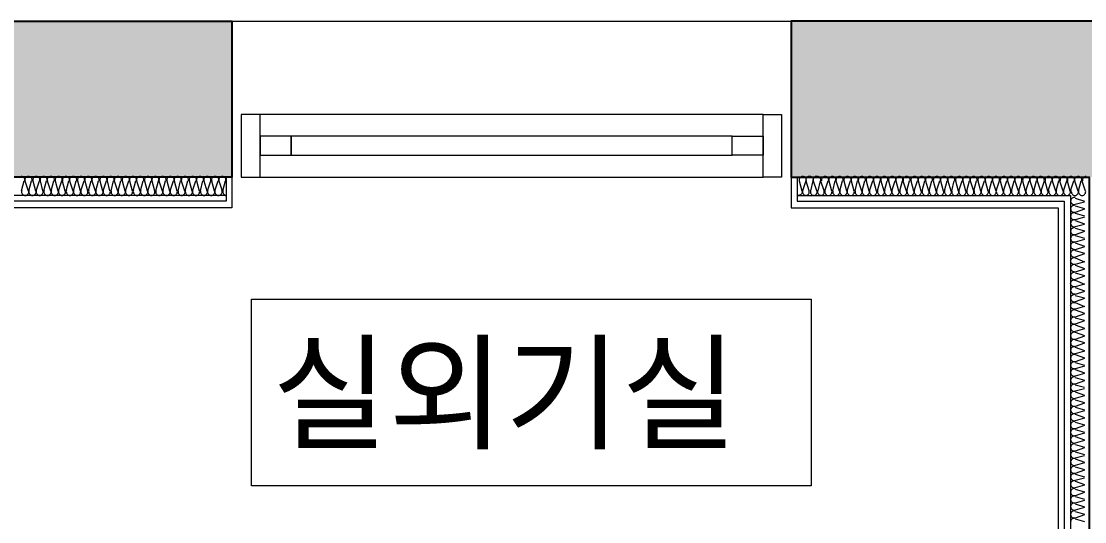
# Model space of a CAD drawing. Header units: millimetres. Extents: x 906 to 41302, y 848 to 28850.
# Drawn here: x 18460 to 20172, y 18421 to 19227 of the extents above; entities that cross this region are included whole.
import ezdxf

# ---------------------------------------------------------------- set-up
doc = ezdxf.new("R2010")
doc.units = ezdxf.units.MM
for name, color, linetype in [('PDF_A-FLOR-ROOM-IDEN', 7, 'Continuous'), ('PDF_X-단위세대$및$주동평면도$A-FIN-INSL', 7, 'Continuous'), ('PDF_X-단위세대$및$주동평면도$A-FLOR-FLIN-TYP', 7, 'Continuous'), ('PDF_X-단위세대$및$주동평면도$A-ST-AXIS-CEN', 7, 'Continuous'), ('PDF_X-단위세대$및$주동평면도$A-ST-CONC', 7, 'Continuous'), ('PDF_X-단위세대$및$주동평면도$A-WALL-DRY', 7, 'Continuous'), ('PDF_X-단위세대$및$주동평면도$A-WIN', 7, 'Continuous'), ('PDF_문자', 7, 'Continuous')]:
    doc.layers.add(name, color=color, linetype=linetype)
doc.layers.add('PDF_X-단위세대$및$주동평면도$A-FIN-INSL-HAT', color=7, linetype='Continuous', true_color=0x666666)
doc.layers.add('PDF_X-단위세대$및$주동평면도$S-ST-CONC-PAT1', color=7, linetype='Continuous', true_color=0xb7b7b7)
doc.styles.add('PDF Arial', font='arial.ttf')

msp = doc.modelspace()

# ---------------------------------------------------------------- linework, layer by layer
at = {"layer": 'PDF_A-FLOR-ROOM-IDEN', "lineweight": 13}
msp.add_lwpolyline([(18830.9, 18478.5), (18830.9, 18779.1), (19731.6, 18779.1), (19731.6, 18478.5)], close=True, dxfattribs=at)
at = {"layer": 'PDF_X-단위세대$및$주동평면도$A-FIN-INSL', "lineweight": 5}
for points in [[(18789.7, 18946.3), (18389.6, 18946.3)], [(19709.4, 18946.3), (20149.6, 18946.3), (20149.6, 17556.7)]]:
    msp.add_lwpolyline(points, dxfattribs=at)
at = {"layer": 'PDF_X-단위세대$및$주동평면도$A-FIN-INSL-HAT', "lineweight": 9}
msp.add_lwpolyline([(19746.4, 18969.6), (19742.4, 18953.8, 0.501821), (19748, 18946.3, 0.501821), (19752.7, 18953.7), (19747.2, 18969.5, 0.501821), (19741.6, 18977, 0.501821), (19734.8, 18969.6), (19730.8, 18953.8, 0.501821), (19736.3, 18946.3, 0.501821), (19741.1, 18953.7), (19735.6, 18969.5, 0.501821), (19730, 18977, 0.501821), (19723.1, 18969.6), (19718.1, 18953.8, 0.501821), (19723.6, 18946.3, 0.501821), (19728.4, 18953.7), (19723.9, 18969.5, 0.501821), (19718.3, 18977, 0.501821), (19712.5, 18969.6), (19716.8, 18953.7, -0.501821), (19712, 18946.3, -0.091893), (19709.9, 18946.7)], format="xyb", dxfattribs=at)
for points in [[(18460.5, 18953.7), (18464.8, 18969.6)], [(18465.8, 18969.6), (18471.1, 18953.7)], [(18472.2, 18953.7), (18476.4, 18969.6)], [(18478.5, 18969.6), (18482.7, 18953.7)], [(18483.8, 18953.7), (18489.1, 18969.6)], [(18490.2, 18969.6), (18494.4, 18953.7)], [(18496.5, 18953.7), (18500.7, 18969.6)], [(18501.8, 18969.6), (18507.1, 18953.7)], [(18508.1, 18953.7), (18512.4, 18969.6)], [(18514.5, 18969.6), (18518.7, 18953.7)], [(18519.8, 18953.7), (18525.1, 18969.6)], [(18526.1, 18969.6), (18530.4, 18953.7)], [(18532.5, 18953.7), (18536.7, 18969.6)], [(18537.8, 18969.6), (18543.1, 18953.7)], [(18544.1, 18953.7), (18548.4, 18969.6)], [(18550.5, 18969.6), (18554.7, 18953.7)], [(18555.8, 18953.7), (18561.1, 18969.6)], [(18562.1, 18969.6), (18566.4, 18953.7)], [(18568.5, 18953.7), (18572.7, 18969.6)], [(18573.8, 18969.6), (18579.1, 18953.7)], [(18580.1, 18953.7), (18584.3, 18969.6)], [(18586.5, 18969.6), (18590.7, 18953.7)], [(18591.8, 18953.7), (18597, 18969.6)], [(18598.1, 18969.6), (18602.3, 18953.7)], [(18604.5, 18953.7), (18608.7, 18969.6)], [(18609.7, 18969.6), (18615, 18953.7)], [(18616.1, 18953.7), (18620.3, 18969.6)], [(18622.4, 18969.6), (18626.7, 18953.7)], [(18627.7, 18953.7), (18633, 18969.6)], [(18634.1, 18969.6), (18638.3, 18953.7)], [(18640.4, 18953.7), (18644.7, 18969.6)], [(18645.7, 18969.6), (18651, 18953.7)], [(18652.1, 18953.7), (18656.3, 18969.6)], [(18658.4, 18969.6), (18662.7, 18953.7)], [(18663.7, 18953.7), (18669, 18969.6)], [(18670.1, 18969.6), (18674.3, 18953.7)], [(18676.4, 18953.7), (18680.7, 18969.6)], [(18681.7, 18969.6), (18687, 18953.7)], [(18688.1, 18953.7), (18692.3, 18969.6)], [(18694.4, 18969.6), (18698.6, 18953.7)], [(18699.7, 18953.7), (18705, 18969.6)], [(18706.1, 18969.6), (18710.3, 18953.7)], [(18712.4, 18953.7), (18716.6, 18969.6)], [(18717.7, 18969.6), (18723, 18953.7)], [(18724, 18953.7), (18728.3, 18969.6)], [(18730.4, 18969.6), (18734.6, 18953.7)], [(18735.7, 18953.7), (18741, 18969.6)], [(18742, 18969.6), (18746.3, 18953.7)], [(18748.4, 18953.7), (18752.6, 18969.6)], [(18753.7, 18969.6), (18759, 18953.7)], [(18760, 18953.7), (18765.3, 18969.6)], [(18766.4, 18969.6), (18770.6, 18953.7)], [(18771.7, 18953.7), (18777, 18969.6)], [(18778, 18969.6), (18783.3, 18953.7)], [(18784.4, 18953.7), (18788.6, 18969.6)], [(19753.8, 18953.7), (19759.1, 18969.6)], [(19760.2, 18969.6), (19764.4, 18953.7)], [(19766.5, 18953.7), (19770.7, 18969.6)], [(19771.8, 18969.6), (19777.1, 18953.7)], [(19778.1, 18953.7), (19782.4, 18969.6)], [(19784.5, 18969.6), (19788.7, 18953.7)], [(19789.8, 18953.7), (19795.1, 18969.6)], [(19796.1, 18969.6), (19800.4, 18953.7)], [(19802.5, 18953.7), (19806.7, 18969.6)], [(19807.8, 18969.6), (19813.1, 18953.7)], [(19814.1, 18953.7), (19818.4, 18969.6)], [(19820.5, 18969.6), (19824.7, 18953.7)], [(19825.8, 18953.7), (19831.1, 18969.6)], [(19832.1, 18969.6), (19836.4, 18953.7)], [(19838.5, 18953.7), (19842.7, 18969.6)], [(19843.8, 18969.6), (19849.1, 18953.7)], [(19850.1, 18953.7), (19854.3, 18969.6)], [(19856.5, 18969.6), (19860.7, 18953.7)], [(19861.8, 18953.7), (19867, 18969.6)], [(19868.1, 18969.6), (19872.3, 18953.7)], [(19874.5, 18953.7), (19878.7, 18969.6)], [(19879.7, 18969.6), (19885, 18953.7)], [(19886.1, 18953.7), (19890.3, 18969.6)], [(19892.4, 18969.6), (19896.7, 18953.7)], [(19897.7, 18953.7), (19903, 18969.6)], [(19904.1, 18969.6), (19908.3, 18953.7)], [(19910.4, 18953.7), (19914.7, 18969.6)], [(19915.7, 18969.6), (19921, 18953.7)], [(19922.1, 18953.7), (19926.3, 18969.6)], [(19928.4, 18969.6), (19932.7, 18953.7)], [(19933.7, 18953.7), (19939, 18969.6)], [(19940.1, 18969.6), (19944.3, 18953.7)], [(19946.4, 18953.7), (19950.7, 18969.6)], [(19951.7, 18969.6), (19957, 18953.7)], [(19958.1, 18953.7), (19962.3, 18969.6)], [(19964.4, 18969.6), (19968.6, 18953.7)], [(19969.7, 18953.7), (19975, 18969.6)], [(19976.1, 18969.6), (19980.3, 18953.7)], [(19982.4, 18953.7), (19986.6, 18969.6)], [(19987.7, 18969.6), (19993, 18953.7)], [(19994, 18953.7), (19998.3, 18969.6)], [(20000.4, 18969.6), (20004.6, 18953.7)], [(20005.7, 18953.7), (20011, 18969.6)], [(20012, 18969.6), (20016.3, 18953.7)], [(20018.4, 18953.7), (20022.6, 18969.6)], [(20023.7, 18969.6), (20029, 18953.7)], [(20030, 18953.7), (20035.3, 18969.6)], [(20036.4, 18969.6), (20040.6, 18953.7)], [(20041.7, 18953.7), (20047, 18969.6)], [(20048, 18969.6), (20053.3, 18953.7)], [(20054.4, 18953.7), (20058.6, 18969.6)], [(20059.7, 18969.6), (20065, 18953.7)], [(20066, 18953.7), (20071.3, 18969.6)], [(20072.4, 18969.6), (20076.6, 18953.7)], [(20077.7, 18953.7), (20082.9, 18969.6)], [(20084, 18969.6), (20089.3, 18953.7)], [(20090.4, 18953.7), (20094.6, 18969.6)], [(20095.6, 18969.6), (20100.9, 18953.7)], [(20102, 18953.7), (20107.3, 18969.6)], [(20108.3, 18969.6), (20112.6, 18953.7)], [(20113.6, 18953.7), (20118.9, 18969.6)], [(20120, 18969.6), (20125.3, 18953.7)], [(20126.3, 18953.7), (20130.6, 18969.6)], [(20131.6, 18969.6), (20136.9, 18953.7)], [(20138, 18953.7), (20143.3, 18969.6)], [(20144.3, 18969.6), (20148.6, 18953.7)], [(20149.6, 18953.7), (20154.9, 18969.6)], [(20156, 18969.6), (20161.3, 18953.7)], [(20162.3, 18953.7), (20166.6, 18969.6)], [(20167.6, 18969.6), (20172.9, 18953.7)], [(18789.7, 18946.3), (18789.7, 18946.3)], [(20157, 18942.1), (20171.8, 18936.8)], [(20171.8, 18935.7), (20157, 18931.5)], [(20157, 18929.4), (20171.8, 18925.1)], [(20171.8, 18924.1), (20157, 18918.8)], [(20157, 18917.7), (20171.8, 18913.5)], [(20171.8, 18911.4), (20157, 18907.1)], [(20157, 18906.1), (20171.8, 18900.8)], [(20171.8, 18899.7), (20157, 18895.5)], [(20157, 18893.4), (20171.8, 18889.1)], [(20171.8, 18888.1), (20157, 18882.8)], [(20157, 18881.7), (20171.8, 18877.5)], [(20171.8, 18875.4), (20157, 18871.2)], [(20157, 18870.1), (20171.8, 18864.8)], [(20171.8, 18863.7), (20157, 18858.5)], [(20157, 18857.4), (20171.8, 18853.2)], [(20171.8, 18852.1), (20157, 18846.8)], [(20157, 18834.1), (20171.8, 18828.8)], [(20171.8, 18827.8), (20157, 18822.5)], [(20157, 18821.4), (20171.8, 18817.2)], [(20171.8, 18816.1), (20157, 18810.8)], [(20157, 18798.1), (20171.8, 18792.8)], [(20171.8, 18791.8), (20157, 18786.5)], [(20157, 18785.4), (20171.8, 18781.2)], [(20171.8, 18780.1), (20157, 18774.8)], [(20157, 18762.1), (20171.8, 18756.9)], [(20171.8, 18755.8), (20157, 18750.5)], [(20157, 18749.4), (20171.8, 18745.2)], [(20171.8, 18744.2), (20157, 18738.9)], [(20157, 18737.8), (20171.8, 18732.5)], [(20171.8, 18731.5), (20157, 18727.2)], [(20157, 18726.2), (20171.8, 18720.9)], [(20171.8, 18719.8), (20157, 18714.5)], [(20157, 18713.5), (20171.8, 18709.2)], [(20171.8, 18708.2), (20157, 18702.9)], [(20157, 18701.8), (20171.8, 18696.5)], [(20171.8, 18695.5), (20157, 18691.2)], [(20157, 18690.2), (20171.8, 18684.9)], [(20171.8, 18683.8), (20157, 18678.5)], [(20157, 18677.5), (20171.8, 18673.2)], [(20171.8, 18671.1), (20157, 18666.9)], [(20157, 18665.8), (20171.8, 18660.5)], [(20171.8, 18659.5), (20157, 18655.3)], [(20157, 18653.1), (20171.8, 18648.9)], [(20171.8, 18647.8), (20157, 18642.6)], [(20157, 18641.5), (20171.8, 18637.3)], [(20171.8, 18635.1), (20157, 18630.9)], [(20157, 18629.9), (20171.8, 18624.6)], [(20171.8, 18623.5), (20157, 18619.3)], [(20157, 18617.2), (20171.8, 18612.9)], [(20171.8, 18611.9), (20157, 18606.6)], [(20157, 18605.5), (20171.8, 18601.3)], [(20171.8, 18599.2), (20157, 18594.9)], [(20157, 18593.9), (20171.8, 18588.6)], [(20171.8, 18587.5), (20157, 18583.3)], [(20157, 18581.2), (20171.8, 18576.9)], [(20171.8, 18575.9), (20157, 18570.6)], [(20157, 18569.5), (20171.8, 18565.3)], [(20171.8, 18563.2), (20157, 18558.9)], [(20157, 18557.9), (20171.8, 18552.6)], [(20171.8, 18551.5), (20157, 18547.3)], [(20157, 18545.2), (20171.8, 18541)], [(20171.8, 18539.9), (20157, 18534.6)], [(20157, 18533.5), (20171.8, 18529.3)], [(20171.8, 18527.2), (20157, 18523)], [(20157, 18521.9), (20171.8, 18516.6)], [(20171.8, 18515.6), (20157, 18511.3)], [(20157, 18509.2), (20171.8, 18505)], [(20171.8, 18503.9), (20157, 18498.6)], [(20157, 18497.6), (20171.8, 18493.3)], [(20171.8, 18491.2), (20157, 18487)], [(20157, 18485.9), (20171.8, 18480.6)], [(20171.8, 18479.6), (20157, 18475.3)], [(20157, 18473.2), (20171.8, 18469)], [(20171.8, 18467.9), (20157, 18462.6)], [(20157, 18461.6), (20171.8, 18457.3)], [(20171.8, 18455.2), (20157, 18451)], [(20157, 18449.9), (20171.8, 18444.6)], [(20171.8, 18443.6), (20157, 18439.4)], [(20157, 18437.2), (20171.8, 18433)], [(20171.8, 18431.9), (20157, 18426.7)], [(20157, 18425.6), (20171.8, 18421.4)]]:
    msp.add_lwpolyline(points, dxfattribs=at)
for points in [[(20149.6, 18841, -0.501821), (20157, 18845.8), (20171.8, 18839.4), (20157, 18835.2, -0.501821)], [(20149.6, 18805, -0.501821), (20157, 18809.8), (20171.8, 18803.4), (20157, 18799.2, -0.501821)], [(20149.6, 18769, -0.501821), (20157, 18773.8), (20171.8, 18767.4), (20157, 18763.2, -0.501821)]]:
    msp.add_lwpolyline(points, format="xyb", close=True, dxfattribs=at)
for centre, radius, start, end in [((18460, 18971.2), 5.81, 343.4055, 89.9994), ((18471.6, 18971.2), 5.82, 90.0006, 196.5945), ((18471.6, 18971.2), 5.81, 343.4055, 89.9994), ((18484.3, 18971.2), 5.82, 90.0006, 196.5945), ((18484.3, 18971.2), 5.81, 343.4055, 89.9994), ((18496, 18971.2), 5.82, 90.0006, 196.5945), ((18496, 18971.2), 5.81, 343.4055, 89.9994), ((18507.6, 18971.2), 5.82, 90.0006, 196.5945), ((18507.6, 18971.2), 5.81, 343.4055, 89.9994), ((18520.3, 18971.2), 5.82, 90.0006, 196.5945), ((18520.3, 18971.2), 5.81, 343.4055, 89.9994), ((18532, 18971.2), 5.82, 90.0006, 196.5945), ((18532, 18971.2), 5.81, 343.4055, 89.9994), ((18543.6, 18971.2), 5.82, 90.0006, 196.5945), ((18543.6, 18971.2), 5.81, 343.4055, 89.9994), ((18556.3, 18971.2), 5.82, 90.0006, 196.5945), ((18556.3, 18971.2), 5.81, 343.4055, 89.9994), ((18567.9, 18971.2), 5.82, 90.0006, 196.5945), ((18567.9, 18971.2), 5.81, 343.4055, 89.9994), ((18579.6, 18971.2), 5.82, 90.0006, 196.5945), ((18579.6, 18971.2), 5.81, 343.4055, 89.9994), ((18592.3, 18971.2), 5.82, 90.0006, 196.5945), ((18592.3, 18971.2), 5.81, 343.4055, 89.9994), ((18603.9, 18971.2), 5.82, 90.0006, 196.5945), ((18603.9, 18971.2), 5.81, 343.4055, 89.9994), ((18615.6, 18971.2), 5.82, 90.0006, 196.5945), ((18615.6, 18971.2), 5.81, 343.4055, 89.9994), ((18628.3, 18971.2), 5.82, 90.0006, 196.5945), ((18628.3, 18971.2), 5.81, 343.4055, 89.9994), ((18639.9, 18971.2), 5.82, 90.0006, 196.5945), ((18639.9, 18971.2), 5.81, 343.4055, 89.9994), ((18651.5, 18971.2), 5.82, 90.0006, 196.5945), ((18651.6, 18971.2), 5.81, 343.4055, 89.9994), ((18664.2, 18971.2), 5.82, 90.0006, 196.5945), ((18664.3, 18971.2), 5.81, 343.4055, 89.9994), ((18675.9, 18971.2), 5.82, 90.0006, 196.5945), ((18675.9, 18971.2), 5.81, 343.4055, 89.9994), ((18687.5, 18971.2), 5.82, 90.0006, 196.5945), ((18687.5, 18971.2), 5.81, 343.4055, 89.9994), ((18700.2, 18971.2), 5.82, 90.0006, 196.5945), ((18700.2, 18971.2), 5.81, 343.4055, 89.9994), ((18711.9, 18971.2), 5.82, 90.0006, 196.5945), ((18711.9, 18971.2), 5.81, 343.4055, 89.9994), ((18723.5, 18971.2), 5.82, 90.0006, 196.5945), ((18723.5, 18971.2), 5.81, 343.4055, 89.9994), ((18736.2, 18971.2), 5.82, 90.0006, 196.5945), ((18736.2, 18971.2), 5.81, 343.4055, 89.9994), ((18747.9, 18971.2), 5.82, 90.0006, 196.5945), ((18747.9, 18971.2), 5.81, 343.4055, 89.9994), ((18759.5, 18971.2), 5.82, 90.0006, 196.5945), ((18759.5, 18971.2), 5.81, 343.4055, 89.9994), ((18772.2, 18971.2), 5.82, 90.0006, 196.5945), ((18772.2, 18971.2), 5.81, 343.4055, 89.9994), ((18783.8, 18971.2), 5.82, 90.0006, 196.5945), ((18783.8, 18971.2), 5.81, 343.4055, 89.9994), ((19754.3, 18971.2), 5.82, 90.0006, 196.5945), ((19754.3, 18971.2), 5.81, 343.4055, 89.9994), ((19766, 18971.2), 5.82, 90.0006, 196.5945), ((19766, 18971.2), 5.81, 343.4055, 89.9994), ((19777.6, 18971.2), 5.82, 90.0006, 196.5945), ((19777.6, 18971.2), 5.81, 343.4055, 89.9994), ((19790.3, 18971.2), 5.82, 90.0006, 196.5945), ((19790.3, 18971.2), 5.81, 343.4055, 89.9994), ((19802, 18971.2), 5.82, 90.0006, 196.5945), ((19802, 18971.2), 5.81, 343.4055, 89.9994), ((19813.6, 18971.2), 5.82, 90.0006, 196.5945), ((19813.6, 18971.2), 5.81, 343.4055, 89.9994), ((19826.3, 18971.2), 5.82, 90.0006, 196.5945), ((19826.3, 18971.2), 5.81, 343.4055, 89.9994), ((19837.9, 18971.2), 5.82, 90.0006, 196.5945), ((19837.9, 18971.2), 5.81, 343.4055, 89.9994), ((19849.6, 18971.2), 5.82, 90.0006, 196.5945), ((19849.6, 18971.2), 5.81, 343.4055, 89.9994), ((19862.3, 18971.2), 5.82, 90.0006, 196.5945), ((19862.3, 18971.2), 5.81, 343.4055, 89.9994), ((19873.9, 18971.2), 5.82, 90.0006, 196.5945), ((19873.9, 18971.2), 5.81, 343.4055, 89.9994), ((19885.6, 18971.2), 5.82, 90.0006, 196.5945), ((19885.6, 18971.2), 5.81, 343.4055, 89.9994), ((19898.3, 18971.2), 5.82, 90.0006, 196.5945), ((19898.3, 18971.2), 5.81, 343.4055, 89.9994), ((19909.9, 18971.2), 5.82, 90.0006, 196.5945), ((19909.9, 18971.2), 5.81, 343.4055, 89.9994), ((19921.6, 18971.2), 5.82, 90.0006, 196.5945), ((19921.6, 18971.2), 5.81, 343.4055, 89.9994), ((19934.3, 18971.2), 5.82, 90.0006, 196.5945), ((19934.3, 18971.2), 5.81, 343.4055, 89.9994), ((19945.9, 18971.2), 5.82, 90.0006, 196.5945), ((19945.9, 18971.2), 5.81, 343.4055, 89.9994), ((19957.5, 18971.2), 5.82, 90.0006, 196.5945), ((19957.5, 18971.2), 5.81, 343.4055, 89.9994), ((19970.2, 18971.2), 5.82, 90.0006, 196.5945), ((19970.2, 18971.2), 5.81, 343.4055, 89.9994), ((19981.9, 18971.2), 5.82, 90.0006, 196.5945), ((19981.9, 18971.2), 5.81, 343.4055, 89.9994), ((19993.5, 18971.2), 5.82, 90.0006, 196.5945), ((19993.5, 18971.2), 5.81, 343.4055, 89.9994), ((20006.2, 18971.2), 5.82, 90.0006, 196.5945), ((20006.2, 18971.2), 5.81, 343.4055, 89.9994), ((20017.9, 18971.2), 5.82, 90.0006, 196.5945), ((20017.9, 18971.2), 5.81, 343.4055, 89.9994), ((20029.5, 18971.2), 5.82, 90.0006, 196.5945), ((20029.5, 18971.2), 5.81, 343.4055, 89.9994), ((20042.2, 18971.2), 5.82, 90.0006, 196.5945), ((20042.2, 18971.2), 5.81, 343.4055, 89.9994), ((20053.8, 18971.2), 5.82, 90.0006, 196.5945), ((20053.9, 18971.2), 5.81, 343.4055, 89.9994), ((20065.5, 18971.2), 5.82, 90.0006, 196.5945), ((20065.5, 18971.2), 5.81, 343.4055, 89.9994), ((20078.2, 18971.2), 5.82, 90.0006, 196.5945), ((20078.2, 18971.2), 5.81, 343.4055, 89.9994), ((20089.8, 18971.2), 5.82, 90.0006, 196.5945), ((20089.8, 18971.2), 5.81, 343.4055, 89.9994), ((20101.5, 18971.2), 5.82, 90.0006, 196.5945), ((20101.5, 18971.2), 5.81, 343.4055, 89.9994), ((20114.2, 18971.2), 5.82, 90.0006, 196.5945), ((20114.2, 18971.2), 5.81, 343.4055, 89.9994), ((20125.8, 18971.2), 5.82, 90.0006, 196.5945), ((20125.8, 18971.2), 5.81, 343.4055, 89.9994), ((20138.5, 18971.2), 5.82, 90.0006, 196.5945), ((20138.5, 18971.2), 5.81, 343.4055, 89.9994), ((20150.2, 18971.2), 5.82, 90.0006, 196.5945), ((20150.2, 18971.2), 5.81, 343.4055, 89.9994), ((20161.8, 18971.2), 5.82, 90.0006, 196.5945), ((20161.8, 18971.2), 5.81, 343.4055, 89.9994), ((20174.5, 18971.2), 5.82, 90.0006, 196.5945), ((18466.3, 18952.1), 5.81, 163.4055, 269.9994), ((18466.3, 18952.1), 5.82, 270.0006, 16.5945), ((18478, 18952.1), 5.81, 163.4055, 269.9994), ((18478, 18952.1), 5.82, 270.0006, 16.5945), ((18489.6, 18952.1), 5.81, 163.4055, 269.9994), ((18489.6, 18952.1), 5.82, 270.0006, 16.5945), ((18502.3, 18952.1), 5.81, 163.4055, 269.9994), ((18502.3, 18952.1), 5.82, 270.0006, 16.5945), ((18514, 18952.1), 5.81, 163.4055, 269.9994), ((18514, 18952.1), 5.82, 270.0006, 16.5945), ((18525.6, 18952.1), 5.81, 163.4055, 269.9994), ((18525.6, 18952.1), 5.82, 270.0006, 16.5945), ((18538.3, 18952.1), 5.81, 163.4055, 269.9994), ((18538.3, 18952.1), 5.82, 270.0006, 16.5945), ((18549.9, 18952.1), 5.81, 163.4055, 269.9994), ((18549.9, 18952.1), 5.82, 270.0006, 16.5945), ((18561.6, 18952.1), 5.81, 163.4055, 269.9994), ((18561.6, 18952.1), 5.82, 270.0006, 16.5945), ((18574.3, 18952.1), 5.81, 163.4055, 269.9994), ((18574.3, 18952.1), 5.82, 270.0006, 16.5945), ((18585.9, 18952.1), 5.81, 163.4055, 269.9994), ((18585.9, 18952.1), 5.82, 270.0006, 16.5945), ((18597.6, 18952.1), 5.81, 163.4055, 269.9994), ((18597.6, 18952.1), 5.82, 270.0006, 16.5945), ((18610.3, 18952.1), 5.81, 163.4055, 269.9994), ((18610.3, 18952.1), 5.82, 270.0006, 16.5945), ((18621.9, 18952.1), 5.81, 163.4055, 269.9994), ((18621.9, 18952.1), 5.82, 270.0006, 16.5945), ((18633.5, 18952.1), 5.81, 163.4055, 269.9994), ((18633.6, 18952.1), 5.82, 270.0006, 16.5945), ((18646.2, 18952.1), 5.81, 163.4055, 269.9994), ((18646.3, 18952.1), 5.82, 270.0006, 16.5945), ((18657.9, 18952.1), 5.81, 163.4055, 269.9994), ((18657.9, 18952.1), 5.82, 270.0006, 16.5945), ((18669.5, 18952.1), 5.81, 163.4055, 269.9994), ((18669.5, 18952.1), 5.82, 270.0006, 16.5945), ((18682.2, 18952.1), 5.81, 163.4055, 269.9994), ((18682.2, 18952.1), 5.82, 270.0006, 16.5945), ((18693.9, 18952.1), 5.81, 163.4055, 269.9994), ((18693.9, 18952.1), 5.82, 270.0006, 16.5945), ((18705.5, 18952.1), 5.81, 163.4055, 269.9994), ((18705.5, 18952.1), 5.82, 270.0006, 16.5945), ((18718.2, 18952.1), 5.81, 163.4055, 269.9994), ((18718.2, 18952.1), 5.82, 270.0006, 16.5945), ((18729.9, 18952.1), 5.81, 163.4055, 269.9994), ((18729.9, 18952.1), 5.82, 270.0006, 16.5945), ((18741.5, 18952.1), 5.81, 163.4055, 269.9994), ((18741.5, 18952.1), 5.82, 270.0006, 16.5945), ((18754.2, 18952.1), 5.81, 163.4055, 269.9994), ((18754.2, 18952.1), 5.82, 270.0006, 16.5945), ((18765.8, 18952.1), 5.81, 163.4055, 269.9994), ((18765.8, 18952.1), 5.82, 270.0006, 16.5945), ((18777.5, 18952.1), 5.81, 163.4055, 269.9994), ((18777.5, 18952.1), 5.82, 270.0006, 16.5945), ((18790.2, 18952.1), 5.81, 163.4055, 269.9994), ((19759.6, 18952.1), 5.81, 163.4055, 269.9994), ((19759.6, 18952.1), 5.82, 270.0006, 16.5945), ((19772.3, 18952.1), 5.81, 163.4055, 269.9994), ((19772.3, 18952.1), 5.82, 270.0006, 16.5945), ((19784, 18952.1), 5.81, 163.4055, 269.9994), ((19784, 18952.1), 5.82, 270.0006, 16.5945), ((19795.6, 18952.1), 5.81, 163.4055, 269.9994), ((19795.6, 18952.1), 5.82, 270.0006, 16.5945), ((19808.3, 18952.1), 5.81, 163.4055, 269.9994), ((19808.3, 18952.1), 5.82, 270.0006, 16.5945), ((19819.9, 18952.1), 5.81, 163.4055, 269.9994), ((19819.9, 18952.1), 5.82, 270.0006, 16.5945), ((19831.6, 18952.1), 5.81, 163.4055, 269.9994), ((19831.6, 18952.1), 5.82, 270.0006, 16.5945), ((19844.3, 18952.1), 5.81, 163.4055, 269.9994), ((19844.3, 18952.1), 5.82, 270.0006, 16.5945), ((19855.9, 18952.1), 5.81, 163.4055, 269.9994), ((19855.9, 18952.1), 5.82, 270.0006, 16.5945), ((19867.6, 18952.1), 5.81, 163.4055, 269.9994), ((19867.6, 18952.1), 5.82, 270.0006, 16.5945), ((19880.3, 18952.1), 5.81, 163.4055, 269.9994), ((19880.3, 18952.1), 5.82, 270.0006, 16.5945), ((19891.9, 18952.1), 5.81, 163.4055, 269.9994), ((19891.9, 18952.1), 5.82, 270.0006, 16.5945), ((19903.6, 18952.1), 5.81, 163.4055, 269.9994), ((19903.6, 18952.1), 5.82, 270.0006, 16.5945), ((19916.3, 18952.1), 5.81, 163.4055, 269.9994), ((19916.3, 18952.1), 5.82, 270.0006, 16.5945), ((19927.9, 18952.1), 5.81, 163.4055, 269.9994), ((19927.9, 18952.1), 5.82, 270.0006, 16.5945), ((19939.5, 18952.1), 5.81, 163.4055, 269.9994), ((19939.5, 18952.1), 5.82, 270.0006, 16.5945), ((19952.2, 18952.1), 5.81, 163.4055, 269.9994), ((19952.2, 18952.1), 5.82, 270.0006, 16.5945), ((19963.9, 18952.1), 5.81, 163.4055, 269.9994), ((19963.9, 18952.1), 5.82, 270.0006, 16.5945), ((19975.5, 18952.1), 5.81, 163.4055, 269.9994), ((19975.5, 18952.1), 5.82, 270.0006, 16.5945), ((19988.2, 18952.1), 5.81, 163.4055, 269.9994), ((19988.2, 18952.1), 5.82, 270.0006, 16.5945), ((19999.9, 18952.1), 5.81, 163.4055, 269.9994), ((19999.9, 18952.1), 5.82, 270.0006, 16.5945), ((20011.5, 18952.1), 5.81, 163.4055, 269.9994), ((20011.5, 18952.1), 5.82, 270.0006, 16.5945), ((20024.2, 18952.1), 5.81, 163.4055, 269.9994), ((20024.2, 18952.1), 5.82, 270.0006, 16.5945), ((20035.8, 18952.1), 5.81, 163.4055, 269.9994), ((20035.9, 18952.1), 5.82, 270.0006, 16.5945), ((20047.5, 18952.1), 5.81, 163.4055, 269.9994), ((20047.5, 18952.1), 5.82, 270.0006, 16.5945), ((20060.2, 18952.1), 5.81, 163.4055, 269.9994), ((20060.2, 18952.1), 5.82, 270.0006, 16.5945), ((20071.8, 18952.1), 5.81, 163.4055, 269.9994), ((20071.8, 18952.1), 5.82, 270.0006, 16.5945), ((20083.5, 18952.1), 5.81, 163.4055, 269.9994), ((20083.5, 18952.1), 5.82, 270.0006, 16.5945), ((20096.2, 18952.1), 5.81, 163.4055, 269.9994), ((20096.2, 18952.1), 5.82, 270.0006, 16.5945), ((20107.8, 18952.1), 5.81, 163.4055, 269.9994), ((20107.8, 18952.1), 5.82, 270.0006, 16.5945), ((20120.5, 18952.1), 5.81, 163.4055, 269.9994), ((20120.5, 18952.1), 5.82, 270.0006, 16.5945), ((20132.2, 18952.1), 5.81, 163.4055, 269.9994), ((20132.2, 18952.1), 5.82, 270.0006, 16.5945), ((20143.8, 18952.1), 5.81, 163.4055, 269.9994), ((20143.8, 18952.1), 5.82, 270.0006, 16.5945), ((20155.4, 18937.3), 5.81, 73.4055, 179.9994), ((20156.5, 18952.1), 5.81, 163.4055, 269.9994), ((20156.5, 18952.1), 5.82, 270.0006, 16.5945), ((20168.1, 18952.1), 5.81, 163.4055, 269.9994), ((20168.1, 18952.1), 5.82, 270.0006, 16.5945), ((20155.4, 18937.3), 5.82, 180.0006, 286.5945), ((20155.4, 18924.6), 5.81, 73.4055, 179.9994), ((20155.4, 18924.6), 5.82, 180.0006, 286.5945), ((20155.4, 18913), 5.81, 73.4055, 179.9994), ((20155.4, 18913), 5.82, 180.0006, 286.5945), ((20155.4, 18901.3), 5.81, 73.4055, 179.9994), ((20155.4, 18901.3), 5.82, 180.0006, 286.5945), ((20155.4, 18888.6), 5.81, 73.4055, 179.9994), ((20155.4, 18888.6), 5.82, 180.0006, 286.5945), ((20155.4, 18877), 5.81, 73.4055, 179.9994), ((20155.4, 18877), 5.82, 180.0006, 286.5945), ((20155.4, 18865.3), 5.81, 73.4055, 179.9994), ((20155.4, 18865.3), 5.82, 180.0006, 286.5945), ((20155.4, 18852.6), 5.81, 73.4055, 179.9994), ((20155.4, 18852.6), 5.82, 180.0006, 286.5945), ((20155.4, 18829.4), 5.81, 73.4055, 179.9994), ((20155.4, 18829.3), 5.82, 180.0006, 286.5945), ((20155.4, 18816.7), 5.81, 73.4055, 179.9994), ((20155.4, 18816.6), 5.82, 180.0006, 286.5945), ((20155.4, 18793.4), 5.81, 73.4055, 179.9994), ((20155.4, 18793.4), 5.82, 180.0006, 286.5945), ((20155.4, 18780.7), 5.81, 73.4055, 179.9994), ((20155.4, 18780.7), 5.82, 180.0006, 286.5945), ((20155.4, 18756.3), 5.81, 73.4055, 179.9994), ((20155.4, 18756.3), 5.82, 180.0006, 286.5945), ((20155.4, 18744.7), 5.81, 73.4055, 179.9994), ((20155.4, 18744.7), 5.82, 180.0006, 286.5945), ((20155.4, 18733), 5.81, 73.4055, 179.9994), ((20155.4, 18733), 5.82, 180.0006, 286.5945), ((20155.4, 18720.3), 5.81, 73.4055, 179.9994), ((20155.4, 18720.3), 5.82, 180.0006, 286.5945), ((20155.4, 18708.7), 5.81, 73.4055, 179.9994), ((20155.4, 18708.7), 5.82, 180.0006, 286.5945), ((20155.4, 18697.1), 5.81, 73.4055, 179.9994), ((20155.4, 18697.1), 5.82, 180.0006, 286.5945), ((20155.4, 18684.4), 5.81, 73.4055, 179.9994), ((20155.4, 18684.4), 5.82, 180.0006, 286.5945), ((20155.4, 18672.7), 5.81, 73.4055, 179.9994), ((20155.4, 18672.7), 5.82, 180.0006, 286.5945), ((20155.4, 18661.1), 5.81, 73.4055, 179.9994), ((20155.4, 18661.1), 5.82, 180.0006, 286.5945), ((20155.4, 18648.4), 5.81, 73.4055, 179.9994), ((20155.4, 18648.4), 5.82, 180.0006, 286.5945), ((20155.4, 18636.7), 5.81, 73.4055, 179.9994), ((20155.4, 18636.7), 5.82, 180.0006, 286.5945), ((20155.4, 18625.1), 5.81, 73.4055, 179.9994), ((20155.4, 18625.1), 5.82, 180.0006, 286.5945), ((20155.4, 18612.4), 5.81, 73.4055, 179.9994), ((20155.4, 18612.4), 5.82, 180.0006, 286.5945), ((20155.4, 18600.8), 5.81, 73.4055, 179.9994), ((20155.4, 18600.7), 5.82, 180.0006, 286.5945), ((20155.4, 18589.1), 5.81, 73.4055, 179.9994), ((20155.4, 18589.1), 5.82, 180.0006, 286.5945), ((20155.4, 18576.4), 5.81, 73.4055, 179.9994), ((20155.4, 18576.4), 5.82, 180.0006, 286.5945), ((20155.4, 18564.8), 5.81, 73.4055, 179.9994), ((20155.4, 18564.8), 5.82, 180.0006, 286.5945), ((20155.4, 18553.1), 5.81, 73.4055, 179.9994), ((20155.4, 18553.1), 5.82, 180.0006, 286.5945), ((20155.4, 18540.4), 5.81, 73.4055, 179.9994), ((20155.4, 18540.4), 5.82, 180.0006, 286.5945), ((20155.4, 18528.8), 5.81, 73.4055, 179.9994), ((20155.4, 18528.8), 5.82, 180.0006, 286.5945), ((20155.4, 18517.1), 5.81, 73.4055, 179.9994), ((20155.4, 18517.1), 5.82, 180.0006, 286.5945), ((20155.4, 18504.4), 5.81, 73.4055, 179.9994), ((20155.4, 18504.4), 5.82, 180.0006, 286.5945), ((20155.4, 18492.8), 5.81, 73.4055, 179.9994), ((20155.4, 18492.8), 5.82, 180.0006, 286.5945), ((20155.4, 18481.2), 5.81, 73.4055, 179.9994), ((20155.4, 18481.2), 5.82, 180.0006, 286.5945), ((20155.4, 18468.5), 5.81, 73.4055, 179.9994), ((20155.4, 18468.5), 5.82, 180.0006, 286.5945), ((20155.4, 18456.8), 5.81, 73.4055, 179.9994), ((20155.4, 18456.8), 5.82, 180.0006, 286.5945), ((20155.4, 18445.2), 5.81, 73.4055, 179.9994), ((20155.4, 18445.2), 5.82, 180.0006, 286.5945), ((20155.4, 18432.5), 5.81, 73.4055, 179.9994), ((20155.4, 18432.5), 5.82, 180.0006, 286.5945), ((20155.4, 18420.8), 5.81, 73.4055, 179.9994)]:
    msp.add_arc(centre, radius, start, end, dxfattribs=at)
at = {"layer": 'PDF_X-단위세대$및$주동평면도$A-FLOR-FLIN-TYP', "lineweight": 5}
msp.add_lwpolyline([(18799.2, 19226.8), (19699.8, 19226.8)], dxfattribs=at)
at = {"layer": 'PDF_X-단위세대$및$주동평면도$A-ST-AXIS-CEN', "lineweight": 5}
for points in [[(16139.6, 19226.8), (19140, 19226.8)], [(19239.5, 19226.8), (19338.9, 19226.8)], [(19439.5, 19226.8), (21179.4, 19226.8)]]:
    msp.add_lwpolyline(points, dxfattribs=at)
at = {"layer": 'PDF_X-단위세대$및$주동평면도$A-ST-CONC', "lineweight": 25}
for points in [[(18459.5, 17426.5), (18259.4, 17426.5), (18259.4, 18975.9), (17069.9, 18975.9), (17069.9, 19226.8), (18799.2, 19226.8), (18799.2, 18975.9), (18389.6, 18975.9), (18389.6, 17556.7), (18459.5, 17556.7)], [(19189.7, 17426.5), (20179.3, 17426.5), (20179.3, 11286.1), (19019.3, 11286.1), (19019.3, 11036.3), (20479.8, 11036.3), (20479.8, 19226.8), (19699.8, 19226.8), (19699.8, 18975.9), (20179.3, 18975.9), (20179.3, 17556.7), (19189.7, 17556.7)]]:
    msp.add_lwpolyline(points, close=True, dxfattribs=at)
at = {"layer": 'PDF_X-단위세대$및$주동평면도$A-WALL-DRY', "lineweight": 13}
for points in [[(18789.7, 18975.9), (18789.7, 18936.8), (18399.1, 18936.8), (18399.1, 17566.2), (18449.9, 17566.2), (18449.9, 17556.7)], [(18799.2, 18975.9), (18799.2, 18926.2), (18409.7, 18926.2), (18409.7, 17576.8), (18459.5, 17576.8), (18459.5, 17556.7)], [(19699.8, 18975.9), (19699.8, 18926.2), (20129.5, 18926.2), (20129.5, 17576.8), (19189.7, 17576.8), (19189.7, 17556.7)], [(19709.4, 18975.9), (19709.4, 18936.8), (20139, 18936.8), (20139, 17566.2), (19199.2, 17566.2), (19199.2, 17556.7)]]:
    msp.add_lwpolyline(points, dxfattribs=at)
at = {"layer": 'PDF_X-단위세대$및$주동평면도$A-WIN', "lineweight": 9}
for points in [[(18814, 18975.9), (18844.7, 18975.9), (18844.7, 19076.5), (18814, 19076.5)], [(19684, 18975.9), (19654.3, 18975.9), (19654.3, 19076.5), (19684, 19076.5)], [(18894.4, 19041.5), (18844.7, 19041.5), (18844.7, 19010.9), (18894.4, 19010.9)], [(19604.6, 19041.5), (19654.3, 19041.5), (19654.3, 19010.9), (19604.6, 19010.9)]]:
    msp.add_lwpolyline(points, close=True, dxfattribs=at)
at = {"layer": 'PDF_X-단위세대$및$주동평면도$A-WIN', "lineweight": 5}
for points in [[(19654.3, 19076.5), (18844.7, 19076.5)], [(18844.7, 18975.9), (19654.3, 18975.9)]]:
    msp.add_lwpolyline(points, dxfattribs=at)
msp.add_lwpolyline([(19604.6, 19041.5), (18894.4, 19041.5), (18894.4, 19010.9), (19604.6, 19010.9)], close=True, dxfattribs=at)
at = {"layer": 'PDF_X-단위세대$및$주동평면도$S-ST-CONC-PAT1', "transparency": 33554559}
for points in [[(17069.9, 19226.8), (18799.2, 19226.8), (17069.9, 18975.9)], [(18799.2, 19226.8), (17069.9, 18975.9), (18799.2, 18975.9)], [(19699.8, 19226.8), (20479.8, 19226.8), (19699.8, 18975.9)], [(20479.8, 19226.8), (19699.8, 18975.9), (20479.8, 18975.9)]]:
    msp.add_solid(points, dxfattribs=at)

# ---------------------------------------------------------------- texts
at = {"layer": 'PDF_문자', "insert": (18863.7, 18537.4), "char_height": 149.38, "attachment_point": 7, "style": 'PDF Arial'}
msp.add_mtext('실외기실', dxfattribs=at)

doc.saveas('drawing.dxf')
